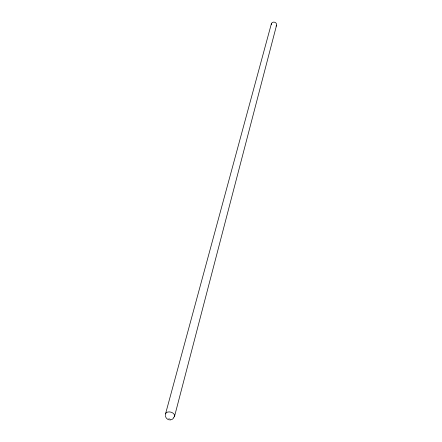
<?xml version="1.0" encoding="UTF-8"?>
<svg xmlns="http://www.w3.org/2000/svg" width="442" height="442" viewBox="0 0 442 442"><rect width="100%" height="100%" fill="white"/><g stroke="black" fill="none" stroke-linecap="round" stroke-linejoin="round"><path stroke-width="0.66" d="M174.535 416.342L276.582 25.172M165.551 413.811L271.36 23.807M173.502 418.27L172.087 419.381L170.562 419.861M165.374 415.502C165.463 418.06 167.943 420.254 170.507 419.867M169.297 418.806L168.861 418.607M165.54 414.944A4.669 3.044 14.9 0 1 170.971 412.165A4.669 3.044 14.9 0 1 173.866 417.347M173.728 417.458A4.669 3.044 14.9 0 1 173.424 417.662M271.283 24.559A2.696 2.425 14.9 0 1 274.769 22.26A2.696 2.425 14.9 0 1 276.046 26.172"/></g></svg>
